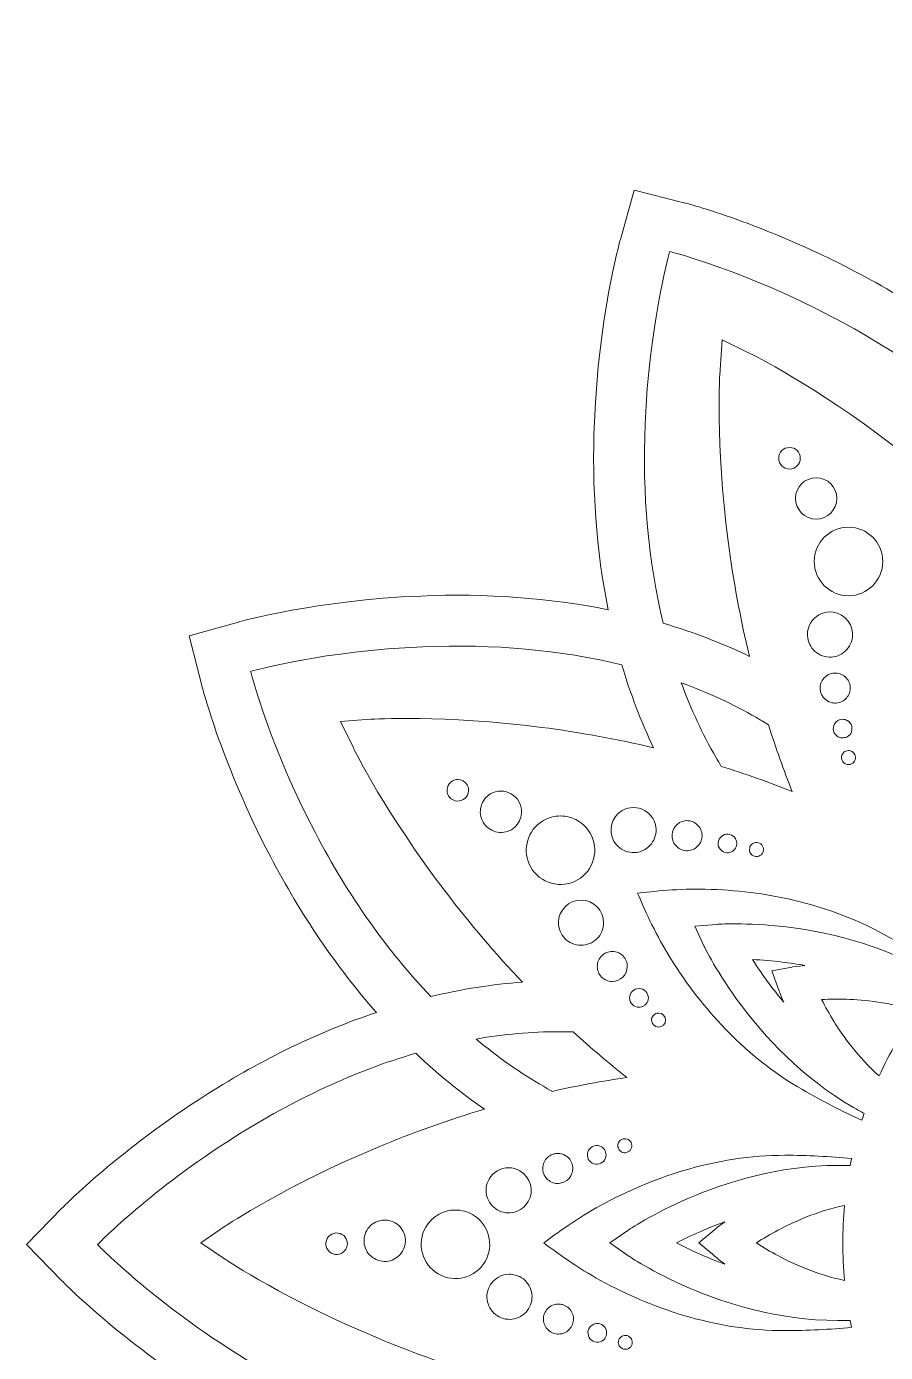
# Model space of a CAD drawing. Header units: millimetres. Extents: x -17 to 2094, y -143 to 314.
# Drawn here: x 673.5 to 833.4, y 65.6 to 312.4 of the extents above; entities that cross this region are included whole.
import ezdxf

# ---------------------------------------------------------------- set-up
doc = ezdxf.new("R2010")
doc.units = ezdxf.units.MM
doc.header["$MEASUREMENT"] = 0
doc.layers.add('Layer 4', color=7, linetype='Continuous')

msp = doc.modelspace()

# ---------------------------------------------------------------- linework, layer by layer
at = {"layer": 'Layer 4', "lineweight": 0}
for points, knots in [([(1119.84, 92.85), (1119.84, 92.85), (1119.84, 92.85), (1119.84, 92.85), (1119.42, 93.28), (1109.24, 103.64), (1092.89, 114.01), (1082.54, 120.56), (1071.92, 125.69), (1061.3, 129.27), (1068.68, 137.65), (1075.29, 147.38), (1080.95, 158.2), (1089.93, 175.35), (1093.57, 189.41), (1093.72, 190), (1093.72, 190), (1096.08, 199.25), (1096.08, 199.25), (1096.08, 199.25), (1086.89, 201.83), (1086.89, 201.83), (1086.3, 202), (1072.3, 205.88), (1052.96, 206.68), (1040.73, 207.18), (1028.96, 206.32), (1017.98, 204.1), (1020.18, 215.05), (1021.04, 226.79), (1020.54, 238.98), (1019.74, 258.33), (1015.86, 272.32), (1015.69, 272.91), (1015.69, 272.91), (1013.11, 282.1), (1013.11, 282.1), (1013.11, 282.1), (1003.86, 279.74), (1003.86, 279.74), (1003.27, 279.59), (989.2, 275.95), (972.06, 266.97), (961.21, 261.29), (951.45, 254.66), (943.05, 247.25), (939.48, 257.83), (934.35, 268.42), (927.82, 278.74), (917.46, 295.08), (907.1, 305.27), (906.66, 305.69), (906.66, 305.69), (899.83, 312.36), (899.83, 312.36), (899.83, 312.36), (893, 305.69), (893, 305.69), (892.56, 305.27), (882.2, 295.08), (871.84, 278.74), (865.28, 268.39), (860.15, 257.77), (856.58, 247.15), (848.19, 254.53), (838.46, 261.14), (827.65, 266.8), (810.5, 275.78), (796.44, 279.42), (795.85, 279.57), (795.85, 279.57), (786.6, 281.93), (786.6, 281.93), (786.6, 281.93), (784.01, 272.74), (784.01, 272.74), (783.85, 272.15), (779.97, 258.15), (779.17, 238.81), (778.66, 226.58), (779.53, 214.81), (781.75, 203.83), (770.79, 206.03), (759.06, 206.89), (746.86, 206.38), (727.52, 205.59), (713.52, 201.7), (712.94, 201.54), (712.94, 201.54), (703.75, 198.96), (703.75, 198.96), (703.75, 198.96), (706.11, 189.71), (706.11, 189.71), (706.26, 189.12), (709.89, 175.05), (718.87, 157.9), (724.55, 147.06), (731.19, 137.3), (738.6, 128.89), (728.01, 125.32), (717.42, 120.2), (707.11, 113.67), (690.76, 103.3), (680.58, 92.95), (680.15, 92.51), (680.15, 92.51), (673.49, 85.68), (673.49, 85.68), (673.49, 85.68), (680.15, 78.85), (680.15, 78.85), (680.58, 78.41), (690.76, 68.05), (707.11, 57.69), (717.45, 51.13), (728.08, 46), (738.7, 42.43), (731.32, 34.04), (724.7, 24.31), (719.04, 13.5), (710.06, -3.66), (706.43, -17.71), (706.28, -18.3), (706.28, -18.3), (703.92, -27.56), (703.92, -27.56), (703.92, -27.56), (713.11, -30.14), (713.11, -30.14), (713.7, -30.3), (727.71, -34.19), (747.03, -34.98), (749.25, -35.08), (751.48, -35.12), (753.67, -35.12), (753.67, -35.12), (753.69, -35.12), (753.69, -35.12), (763.55, -35.12), (773.08, -34.21), (782.02, -32.4), (779.82, -43.36), (778.96, -55.09), (779.46, -67.29), (780.26, -86.62), (784.14, -100.63), (784.31, -101.21), (784.31, -101.21), (786.89, -110.4), (786.89, -110.4), (786.89, -110.4), (796.14, -108.04), (796.14, -108.04), (796.73, -107.89), (810.81, -104.25), (827.94, -95.28), (838.79, -89.6), (848.55, -82.96), (856.95, -75.55), (860.52, -86.14), (865.64, -96.73), (872.18, -107.04), (882.54, -123.39), (892.9, -133.57), (893.34, -134), (893.34, -134), (900.17, -140.67), (900.17, -140.67), (900.17, -140.67), (907, -134), (907, -134), (907.44, -133.57), (917.8, -123.39), (928.16, -107.04), (934.71, -96.7), (939.85, -86.07), (943.42, -75.45), (951.8, -82.83), (961.53, -89.45), (972.35, -95.11), (989.51, -104.1), (1003.56, -107.72), (1004.15, -107.87), (1004.15, -107.87), (1013.4, -110.23), (1013.4, -110.23), (1013.4, -110.23), (1015.98, -101.04), (1015.98, -101.04), (1016.15, -100.46), (1020.03, -86.46), (1020.83, -67.12), (1021.33, -54.88), (1020.47, -43.11), (1018.25, -32.13), (1027.16, -33.92), (1036.65, -34.83), (1046.48, -34.83), (1048.68, -34.83), (1050.92, -34.78), (1053.13, -34.69), (1072.48, -33.89), (1086.47, -30.01), (1087.06, -29.84), (1087.06, -29.84), (1096.25, -27.26), (1096.25, -27.26), (1096.25, -27.26), (1093.89, -18.01), (1093.89, -18.01), (1093.74, -17.42), (1090.1, -3.36), (1081.12, 13.79), (1075.44, 24.64), (1068.81, 34.4), (1061.4, 42.8), (1071.98, 46.37), (1082.58, 51.49), (1092.89, 58.03), (1109.22, 68.37), (1119.42, 78.75), (1119.84, 79.18), (1119.84, 79.18), (1126.51, 86.02), (1126.51, 86.02), (1126.51, 86.02), (1119.84, 92.85), (1119.84, 92.85)], [0, 0, 0, 0, 1, 1, 1, 2, 2, 2, 3, 3, 3, 4, 4, 4, 5, 5, 5, 6, 6, 6, 7, 7, 7, 8, 8, 8, 9, 9, 9, 10, 10, 10, 11, 11, 11, 12, 12, 12, 13, 13, 13, 14, 14, 14, 15, 15, 15, 16, 16, 16, 17, 17, 17, 18, 18, 18, 19, 19, 19, 20, 20, 20, 21, 21, 21, 22, 22, 22, 23, 23, 23, 24, 24, 24, 25, 25, 25, 26, 26, 26, 27, 27, 27, 28, 28, 28, 29, 29, 29, 30, 30, 30, 31, 31, 31, 32, 32, 32, 33, 33, 33, 34, 34, 34, 35, 35, 35, 36, 36, 36, 37, 37, 37, 38, 38, 38, 39, 39, 39, 40, 40, 40, 41, 41, 41, 42, 42, 42, 43, 43, 43, 44, 44, 44, 45, 45, 45, 46, 46, 46, 47, 47, 47, 48, 48, 48, 49, 49, 49, 50, 50, 50, 51, 51, 51, 52, 52, 52, 53, 53, 53, 54, 54, 54, 55, 55, 55, 56, 56, 56, 57, 57, 57, 58, 58, 58, 59, 59, 59, 60, 60, 60, 61, 61, 61, 62, 62, 62, 63, 63, 63, 64, 64, 64, 65, 65, 65, 66, 66, 66, 67, 67, 67, 68, 68, 68, 69, 69, 69, 70, 70, 70, 71, 71, 71, 72, 72, 72, 73, 73, 73, 74, 74, 74, 75, 75, 75, 76, 76, 76, 76]), ([(788.62, 238.42), (789.37, 256.66), (792.97, 269.63), (793.12, 270.18), (793.12, 270.18), (793.21, 270.48), (793.21, 270.48), (793.21, 270.48), (793.51, 270.4), (793.51, 270.4), (794.06, 270.26), (807.08, 266.89), (823.26, 258.42), (834.93, 252.31), (845.16, 245.11), (853.65, 237.01), (852.33, 231.5), (851.44, 225.98), (851.03, 220.59), (845.88, 225.45), (840.45, 230.08), (834.86, 234.34), (820, 245.69), (808.48, 251.35), (808, 251.58), (808, 251.58), (802.96, 254.04), (802.96, 254.04), (802.96, 254.04), (802.57, 248.45), (802.57, 248.45), (802.53, 247.91), (801.68, 235.11), (804.07, 216.56), (805, 209.36), (806.33, 202.16), (808.03, 195.14), (803.01, 197.57), (797.62, 199.64), (791.99, 201.3), (789.21, 212.73), (788.08, 225.22), (788.62, 238.42)], [0, 0, 0, 0, 1, 1, 1, 2, 2, 2, 3, 3, 3, 4, 4, 4, 5, 5, 5, 6, 6, 6, 7, 7, 7, 8, 8, 8, 9, 9, 9, 10, 10, 10, 11, 11, 11, 12, 12, 12, 13, 13, 13, 14, 14, 14, 14]), ([(815.49, 230.01), (814.38, 230.01), (813.48, 230.91), (813.48, 232.02), (813.48, 233.12), (814.38, 234.02), (815.49, 234.02), (816.59, 234.02), (817.49, 233.12), (817.49, 232.02), (817.49, 230.91), (816.59, 230.01), (815.49, 230.01)], [0, 0, 0, 0, 1, 1, 1, 2, 2, 2, 3, 3, 3, 4, 4, 4, 4]), ([(820.45, 220.69), (818.33, 220.69), (816.6, 222.42), (816.6, 224.54), (816.6, 226.66), (818.33, 228.39), (820.45, 228.39), (822.57, 228.39), (824.3, 226.66), (824.3, 224.54), (824.3, 222.42), (822.57, 220.69), (820.45, 220.69)], [0, 0, 0, 0, 1, 1, 1, 2, 2, 2, 3, 3, 3, 4, 4, 4, 4]), ([(826.46, 206.43), (822.95, 206.43), (820.09, 209.29), (820.09, 212.81), (820.09, 216.33), (822.95, 219.19), (826.46, 219.19), (829.98, 219.19), (832.84, 216.33), (832.84, 212.81), (832.84, 209.29), (829.98, 206.43), (826.46, 206.43)], [0, 0, 0, 0, 1, 1, 1, 2, 2, 2, 3, 3, 3, 4, 4, 4, 4]), ([(820.9, 195.59), (819.93, 196.16), (819.24, 197.07), (818.96, 198.16), (818.68, 199.25), (818.84, 200.38), (819.41, 201.35), (820.16, 202.62), (821.55, 203.41), (823.04, 203.41), (823.78, 203.41), (824.51, 203.21), (825.16, 202.83), (827.15, 201.66), (827.82, 199.08), (826.65, 197.08), (826.08, 196.12), (825.17, 195.43), (824.08, 195.15), (822.99, 194.87), (821.86, 195.03), (820.9, 195.59)], [0, 0, 0, 0, 1, 1, 1, 2, 2, 2, 3, 3, 3, 4, 4, 4, 5, 5, 5, 6, 6, 6, 7, 7, 7, 7]), ([(727.25, 162.29), (718.79, 178.47), (715.41, 191.5), (715.27, 192.04), (715.27, 192.04), (715.2, 192.35), (715.2, 192.35), (715.2, 192.35), (715.5, 192.43), (715.5, 192.43), (716.04, 192.58), (728.99, 196.18), (747.25, 196.93), (760.42, 197.47), (772.87, 196.35), (784.28, 193.58), (785.88, 188.17), (787.86, 182.98), (790.19, 178.12), (783.33, 179.75), (776.34, 181.03), (769.4, 181.93), (750.88, 184.32), (738.05, 183.46), (737.51, 183.43), (737.51, 183.43), (731.93, 183.04), (731.93, 183.04), (731.93, 183.04), (734.38, 178), (734.38, 178), (734.62, 177.52), (740.28, 165.99), (751.62, 151.14), (756.04, 145.35), (760.81, 139.76), (765.8, 134.52), (760.21, 134.12), (754.48, 133.22), (748.74, 131.83), (740.61, 140.34), (733.38, 150.59), (727.25, 162.29)], [0, 0, 0, 0, 1, 1, 1, 2, 2, 2, 3, 3, 3, 4, 4, 4, 5, 5, 5, 6, 6, 6, 7, 7, 7, 8, 8, 8, 9, 9, 9, 10, 10, 10, 11, 11, 11, 12, 12, 12, 13, 13, 13, 14, 14, 14, 14]), ([(811.57, 182.42), (812.92, 178.13), (814.41, 173.95), (816, 169.99), (811.76, 171.69), (807.32, 173.26), (802.79, 174.67), (802.41, 175.31), (802.09, 175.84), (801.79, 176.36), (799.31, 180.66), (797.14, 185.33), (795.34, 190.25), (800.29, 188.44), (804.99, 186.26), (809.32, 183.76), (810, 183.37), (810.72, 182.94), (811.57, 182.42)], [0, 0, 0, 0, 1, 1, 1, 2, 2, 2, 3, 3, 3, 4, 4, 4, 5, 5, 5, 6, 6, 6, 6]), ([(821.58, 190.66), (821.96, 191.31), (822.57, 191.76), (823.29, 191.95), (824.01, 192.14), (824.77, 192.03), (825.41, 191.65), (826.05, 191.28), (826.51, 190.67), (826.7, 189.95), (826.88, 189.22), (826.78, 188.47), (826.4, 187.83), (826.02, 187.19), (825.42, 186.73), (824.69, 186.54), (823.97, 186.35), (823.22, 186.46), (822.57, 186.84), (821.25, 187.62), (820.8, 189.34), (821.58, 190.66)], [0, 0, 0, 0, 1, 1, 1, 2, 2, 2, 3, 3, 3, 4, 4, 4, 5, 5, 5, 6, 6, 6, 7, 7, 7, 7]), ([(823.87, 182.58), (824.19, 183.11), (824.76, 183.44), (825.38, 183.44), (825.69, 183.44), (825.99, 183.35), (826.26, 183.2), (826.66, 182.96), (826.94, 182.58), (827.06, 182.13), (827.18, 181.68), (827.11, 181.21), (826.88, 180.81), (826.67, 180.46), (826.35, 180.2), (825.96, 180.06), (825.8, 180.04), (825.63, 180), (825.46, 179.96), (825.12, 179.94), (824.78, 180.02), (824.49, 180.2), (824.09, 180.43), (823.81, 180.81), (823.69, 181.26), (823.57, 181.71), (823.64, 182.18), (823.87, 182.58)], [0, 0, 0, 0, 1, 1, 1, 2, 2, 2, 3, 3, 3, 4, 4, 4, 5, 5, 5, 6, 6, 6, 7, 7, 7, 8, 8, 8, 9, 9, 9, 9]), ([(825.34, 176.97), (825.48, 177.21), (825.71, 177.41), (825.98, 177.51), (826.14, 177.54), (826.3, 177.57), (826.45, 177.61), (826.69, 177.61), (826.92, 177.55), (827.13, 177.43), (827.43, 177.25), (827.64, 176.97), (827.73, 176.63), (827.81, 176.29), (827.76, 175.94), (827.59, 175.64), (827.41, 175.34), (827.13, 175.13), (826.79, 175.04), (826.45, 174.95), (826.1, 175), (825.8, 175.18), (825.5, 175.36), (825.29, 175.64), (825.2, 175.98), (825.11, 176.32), (825.16, 176.67), (825.34, 176.97)], [0, 0, 0, 0, 1, 1, 1, 2, 2, 2, 3, 3, 3, 4, 4, 4, 5, 5, 5, 6, 6, 6, 7, 7, 7, 8, 8, 8, 9, 9, 9, 9]), ([(755.69, 169.7), (755.55, 169.18), (755.22, 168.75), (754.76, 168.48), (754.3, 168.22), (753.76, 168.15), (753.24, 168.28), (752.72, 168.42), (752.29, 168.75), (752.02, 169.22), (751.75, 169.68), (751.68, 170.22), (751.82, 170.74), (751.96, 171.26), (752.29, 171.69), (752.75, 171.96), (753.06, 172.13), (753.4, 172.22), (753.75, 172.22), (754.47, 172.22), (755.14, 171.84), (755.49, 171.22), (755.76, 170.76), (755.83, 170.22), (755.69, 169.7)], [0, 0, 0, 0, 1, 1, 1, 2, 2, 2, 3, 3, 3, 4, 4, 4, 5, 5, 5, 6, 6, 6, 7, 7, 7, 8, 8, 8, 8]), ([(763.72, 162.89), (762.83, 162.38), (761.79, 162.24), (760.8, 162.51), (759.8, 162.78), (758.97, 163.41), (758.46, 164.3), (757.95, 165.19), (757.81, 166.23), (758.08, 167.22), (758.34, 168.22), (758.98, 169.05), (759.87, 169.56), (760.45, 169.9), (761.12, 170.07), (761.79, 170.07), (763.16, 170.07), (764.44, 169.34), (765.13, 168.15), (766.19, 166.31), (765.56, 163.95), (763.72, 162.89)], [0, 0, 0, 0, 1, 1, 1, 2, 2, 2, 3, 3, 3, 4, 4, 4, 5, 5, 5, 6, 6, 6, 7, 7, 7, 7]), ([(779.02, 157.42), (778.58, 155.78), (777.53, 154.4), (776.05, 153.55), (774.58, 152.7), (772.86, 152.48), (771.22, 152.92), (769.57, 153.36), (768.19, 154.41), (767.34, 155.89), (766.49, 157.36), (766.27, 159.08), (766.71, 160.72), (767.15, 162.37), (768.2, 163.75), (769.68, 164.6), (770.66, 165.16), (771.75, 165.45), (772.85, 165.45), (773.4, 165.45), (773.96, 165.38), (774.51, 165.23), (776.16, 164.79), (777.54, 163.73), (778.39, 162.26), (779.24, 160.79), (779.46, 159.07), (779.02, 157.42)], [0, 0, 0, 0, 1, 1, 1, 2, 2, 2, 3, 3, 3, 4, 4, 4, 5, 5, 5, 6, 6, 6, 7, 7, 7, 8, 8, 8, 9, 9, 9, 9]), ([(790.51, 161.74), (790.22, 160.65), (789.52, 159.75), (788.55, 159.19), (787.58, 158.63), (786.45, 158.48), (785.37, 158.77), (784.28, 159.06), (783.38, 159.75), (782.82, 160.72), (781.66, 162.73), (782.35, 165.3), (784.35, 166.46), (785.01, 166.84), (785.74, 167.02), (786.45, 167.02), (787.9, 167.02), (789.32, 166.27), (790.09, 164.92), (790.65, 163.95), (790.8, 162.82), (790.51, 161.74)], [0, 0, 0, 0, 1, 1, 1, 2, 2, 2, 3, 3, 3, 4, 4, 4, 5, 5, 5, 6, 6, 6, 7, 7, 7, 7]), ([(796.41, 164.57), (796.65, 164.57), (796.9, 164.54), (797.14, 164.47), (797.86, 164.28), (798.46, 163.82), (798.84, 163.17), (799.21, 162.53), (799.31, 161.77), (799.11, 161.05), (798.92, 160.33), (798.46, 159.73), (797.81, 159.35), (797.17, 158.98), (796.41, 158.88), (795.69, 159.08), (794.97, 159.27), (794.37, 159.73), (793.99, 160.38), (793.22, 161.71), (793.68, 163.43), (795.02, 164.2), (795.44, 164.44), (795.92, 164.57), (796.41, 164.57)], [0, 0, 0, 0, 1, 1, 1, 2, 2, 2, 3, 3, 3, 4, 4, 4, 5, 5, 5, 6, 6, 6, 7, 7, 7, 8, 8, 8, 8]), ([(805.69, 160.22), (805.64, 160.06), (805.61, 159.89), (805.58, 159.73), (805.44, 159.34), (805.17, 159.02), (804.82, 158.82), (804.42, 158.59), (803.95, 158.53), (803.5, 158.65), (803.05, 158.77), (802.68, 159.06), (802.44, 159.46), (802.21, 159.86), (802.15, 160.33), (802.27, 160.78), (802.39, 161.23), (802.68, 161.6), (803.08, 161.84), (803.48, 162.07), (803.96, 162.13), (804.4, 162.01), (804.85, 161.89), (805.23, 161.6), (805.46, 161.2), (805.63, 160.9), (805.71, 160.57), (805.69, 160.22)], [0, 0, 0, 0, 1, 1, 1, 2, 2, 2, 3, 3, 3, 4, 4, 4, 5, 5, 5, 6, 6, 6, 7, 7, 7, 8, 8, 8, 9, 9, 9, 9]), ([(809.99, 158.06), (809.69, 157.89), (809.33, 157.85), (809, 157.94), (808.66, 158.03), (808.38, 158.24), (808.2, 158.54), (808.09, 158.75), (808.03, 158.98), (808.03, 159.22), (808.07, 159.37), (808.11, 159.53), (808.13, 159.69), (808.24, 159.96), (808.43, 160.18), (808.68, 160.32), (808.98, 160.5), (809.34, 160.54), (809.67, 160.45), (810.01, 160.36), (810.29, 160.15), (810.46, 159.85), (810.82, 159.22), (810.61, 158.42), (809.99, 158.06)], [0, 0, 0, 0, 1, 1, 1, 2, 2, 2, 3, 3, 3, 4, 4, 4, 5, 5, 5, 6, 6, 6, 7, 7, 7, 8, 8, 8, 8]), ([(799.82, 151.82), (805.49, 151.69), (811.02, 151.01), (816.25, 149.78), (822.74, 148.26), (828.78, 145.9), (834.21, 142.76), (837.85, 140.66), (841.37, 138.39), (844.67, 136.01), (844.38, 135.69), (844.08, 135.36), (843.8, 135.03), (843.12, 135.44), (842.46, 135.83), (841.81, 136.2), (832.13, 141.79), (821.82, 143.96), (814.87, 144.79), (807.35, 145.69), (802.1, 145.28), (801.88, 145.26), (801.88, 145.26), (797.84, 144.93), (797.84, 144.93), (797.84, 144.93), (799.57, 141.26), (799.57, 141.26), (799.67, 141.06), (801.92, 136.32), (806.47, 130.24), (810.67, 124.64), (817.7, 116.8), (827.38, 111.2), (828.02, 110.83), (828.7, 110.45), (829.38, 110.08), (829.24, 109.66), (829.1, 109.25), (828.97, 108.83), (825.26, 110.5), (821.54, 112.4), (817.9, 114.51), (812.47, 117.64), (807.4, 121.69), (802.84, 126.56), (799.16, 130.47), (795.8, 134.91), (792.85, 139.76), (790.39, 143.81), (788.3, 148.47), (787.21, 151.06), (790.01, 151.41), (795.08, 151.93), (799.82, 151.82)], [0, 0, 0, 0, 1, 1, 1, 2, 2, 2, 3, 3, 3, 4, 4, 4, 5, 5, 5, 6, 6, 6, 7, 7, 7, 8, 8, 8, 9, 9, 9, 10, 10, 10, 11, 11, 11, 12, 12, 12, 13, 13, 13, 14, 14, 14, 15, 15, 15, 16, 16, 16, 17, 17, 17, 18, 18, 18, 18]), ([(779.63, 142.59), (778.84, 141.81), (777.79, 141.38), (776.68, 141.38), (776.68, 141.38), (776.65, 141.38), (776.65, 141.38), (775.53, 141.39), (774.48, 141.84), (773.69, 142.64), (772.91, 143.44), (772.48, 144.5), (772.49, 145.62), (772.51, 147.91), (774.39, 149.78), (776.69, 149.78), (776.69, 149.78), (776.72, 149.78), (776.72, 149.78), (779.04, 149.76), (780.91, 147.86), (780.89, 145.55), (780.88, 144.43), (780.43, 143.38), (779.63, 142.59)], [0, 0, 0, 0, 1, 1, 1, 2, 2, 2, 3, 3, 3, 4, 4, 4, 5, 5, 5, 6, 6, 6, 7, 7, 7, 8, 8, 8, 8]), ([(782.51, 140.23), (782.51, 140.23), (782.53, 140.23), (782.53, 140.23), (783.28, 140.22), (783.97, 139.92), (784.5, 139.39), (785.02, 138.86), (785.31, 138.15), (785.3, 137.41), (785.29, 135.88), (784.04, 134.64), (782.51, 134.64), (782.51, 134.64), (782.48, 134.64), (782.48, 134.64), (781.74, 134.64), (781.04, 134.94), (780.51, 135.47), (779.99, 136.01), (779.71, 136.71), (779.71, 137.46), (779.72, 138.2), (780.01, 138.9), (780.55, 139.42), (781.07, 139.94), (781.77, 140.23), (782.51, 140.23)], [0, 0, 0, 0, 1, 1, 1, 2, 2, 2, 3, 3, 3, 4, 4, 4, 5, 5, 5, 6, 6, 6, 7, 7, 7, 8, 8, 8, 9, 9, 9, 9]), ([(813.49, 133.05), (813.49, 133.05), (813.49, 133.05), (813.49, 133.05), (813.51, 133.01), (813.81, 132.16), (814.42, 130.8), (813.5, 131.89), (812.61, 133.01), (811.76, 134.14), (810.64, 135.64), (809.57, 137.18), (808.58, 138.73), (810.41, 138.64), (812.28, 138.49), (814.14, 138.26), (815.55, 138.09), (816.96, 137.88), (818.36, 137.63), (816.88, 137.47), (815.99, 137.31), (815.95, 137.31), (815.95, 137.31), (812.21, 136.63), (812.21, 136.63), (812.21, 136.63), (813.49, 133.05), (813.49, 133.05)], [0, 0, 0, 0, 1, 1, 1, 2, 2, 2, 3, 3, 3, 4, 4, 4, 5, 5, 5, 6, 6, 6, 7, 7, 7, 8, 8, 8, 9, 9, 9, 9]), ([(788.81, 130.46), (788.67, 130.36), (788.54, 130.24), (788.42, 130.13), (788.13, 129.93), (787.8, 129.83), (787.46, 129.84), (787, 129.85), (786.57, 130.03), (786.24, 130.36), (785.91, 130.7), (785.73, 131.13), (785.74, 131.6), (785.75, 132.55), (786.53, 133.33), (787.49, 133.33), (787.49, 133.33), (787.49, 133.33), (787.49, 133.33), (788.45, 133.32), (789.23, 132.53), (789.22, 131.57), (789.22, 131.17), (789.07, 130.77), (788.81, 130.46)], [0, 0, 0, 0, 1, 1, 1, 2, 2, 2, 3, 3, 3, 4, 4, 4, 5, 5, 5, 6, 6, 6, 7, 7, 7, 8, 8, 8, 8]), ([(823.74, 127.24), (822.92, 128.56), (822.15, 129.92), (821.46, 131.28), (823.01, 131.37), (824.57, 131.39), (826.11, 131.34), (829.32, 131.23), (834.16, 130.76), (839.13, 129.12), (836.44, 125.33), (834.1, 121.28), (832.17, 117.07), (828.26, 120.55), (825.44, 124.51), (823.74, 127.24)], [0, 0, 0, 0, 1, 1, 1, 2, 2, 2, 3, 3, 3, 4, 4, 4, 5, 5, 5, 5]), ([(789.81, 127.47), (789.82, 127.76), (789.92, 128.04), (790.09, 128.26), (790.22, 128.36), (790.34, 128.47), (790.45, 128.58), (790.65, 128.7), (790.89, 128.76), (791.13, 128.76), (791.85, 128.76), (792.43, 128.17), (792.42, 127.45), (792.42, 126.74), (791.83, 126.15), (791.11, 126.15), (791.11, 126.15), (791.11, 126.15), (791.11, 126.15), (790.39, 126.16), (789.81, 126.75), (789.81, 127.47)], [0, 0, 0, 0, 1, 1, 1, 2, 2, 2, 3, 3, 3, 4, 4, 4, 5, 5, 5, 6, 6, 6, 7, 7, 7, 7]), ([(772.51, 125.3), (773.34, 125.3), (774.23, 125.29), (775.24, 125.26), (778.54, 122.25), (781.9, 119.39), (785.24, 116.77), (780.69, 116.12), (776.02, 115.25), (771.35, 114.19), (770.73, 114.54), (770.19, 114.84), (769.69, 115.13), (765.39, 117.61), (761.18, 120.57), (757.16, 123.93), (762.35, 124.84), (767.51, 125.3), (772.51, 125.3)], [0, 0, 0, 0, 1, 1, 1, 2, 2, 2, 3, 3, 3, 4, 4, 4, 5, 5, 5, 6, 6, 6, 6]), ([(712.17, 65.68), (696.75, 75.45), (687.32, 85.05), (686.92, 85.45), (686.92, 85.45), (686.71, 85.68), (686.71, 85.68), (686.71, 85.68), (686.93, 85.9), (686.93, 85.9), (687.32, 86.31), (696.75, 95.9), (712.17, 105.68), (723.3, 112.73), (734.66, 117.98), (745.92, 121.29), (749.99, 117.42), (754.3, 113.92), (758.72, 110.88), (752, 108.87), (745.34, 106.49), (738.91, 103.81), (721.66, 96.61), (711, 89.46), (710.55, 89.16), (710.55, 89.16), (705.91, 86.03), (705.91, 86.03), (705.91, 86.03), (710.55, 82.9), (710.55, 82.9), (711, 82.6), (721.66, 75.45), (738.91, 68.25), (745.64, 65.45), (752.56, 62.99), (759.51, 60.95), (754.85, 57.8), (750.31, 54.13), (746.01, 50.04), (734.72, 53.34), (723.34, 58.61), (712.17, 65.68)], [0, 0, 0, 0, 1, 1, 1, 2, 2, 2, 3, 3, 3, 4, 4, 4, 5, 5, 5, 6, 6, 6, 7, 7, 7, 8, 8, 8, 9, 9, 9, 10, 10, 10, 11, 11, 11, 12, 12, 12, 13, 13, 13, 14, 14, 14, 14]), ([(778.1, 103.24), (778.1, 103.24), (778.1, 103.24), (778.1, 103.24), (778.33, 103.64), (778.71, 103.93), (779.16, 104.05), (779.61, 104.17), (780.08, 104.11), (780.48, 103.88), (780.78, 103.71), (781.01, 103.45), (781.17, 103.15), (781.21, 102.98), (781.26, 102.82), (781.32, 102.66), (781.39, 102.26), (781.32, 101.85), (781.12, 101.5), (780.89, 101.1), (780.51, 100.81), (780.06, 100.69), (779.61, 100.57), (779.14, 100.63), (778.74, 100.86), (777.91, 101.34), (777.62, 102.41), (778.1, 103.24)], [0, 0, 0, 0, 1, 1, 1, 2, 2, 2, 3, 3, 3, 4, 4, 4, 5, 5, 5, 6, 6, 6, 7, 7, 7, 8, 8, 8, 9, 9, 9, 9]), ([(786.1, 104.41), (786.19, 104.08), (786.14, 103.73), (785.97, 103.42), (785.79, 103.12), (785.51, 102.91), (785.18, 102.82), (784.84, 102.73), (784.49, 102.77), (784.19, 102.95), (783.98, 103.07), (783.81, 103.24), (783.7, 103.45), (783.66, 103.6), (783.61, 103.75), (783.55, 103.9), (783.51, 104.19), (783.57, 104.48), (783.71, 104.73), (784.07, 105.35), (784.87, 105.57), (785.49, 105.21), (785.79, 105.03), (786.01, 104.75), (786.1, 104.41)], [0, 0, 0, 0, 1, 1, 1, 2, 2, 2, 3, 3, 3, 4, 4, 4, 5, 5, 5, 6, 6, 6, 7, 7, 7, 8, 8, 8, 8]), ([(769.66, 99.13), (769.47, 99.85), (769.57, 100.6), (769.94, 101.25), (770.31, 101.9), (770.91, 102.36), (771.64, 102.55), (771.88, 102.61), (772.12, 102.65), (772.37, 102.65), (772.85, 102.65), (773.33, 102.52), (773.76, 102.27), (774.4, 101.9), (774.86, 101.3), (775.06, 100.58), (775.25, 99.85), (775.15, 99.1), (774.78, 98.45), (774.01, 97.12), (772.3, 96.66), (770.96, 97.43), (770.32, 97.8), (769.85, 98.41), (769.66, 99.13)], [0, 0, 0, 0, 1, 1, 1, 2, 2, 2, 3, 3, 3, 4, 4, 4, 5, 5, 5, 6, 6, 6, 7, 7, 7, 8, 8, 8, 8]), ([(824.49, 100.41), (813.31, 100.41), (803.3, 97.13), (796.86, 94.38), (789.88, 91.39), (785.56, 88.42), (785.38, 88.29), (785.38, 88.29), (782.04, 85.98), (782.04, 85.98), (782.04, 85.98), (785.38, 83.67), (785.38, 83.67), (785.56, 83.55), (789.86, 80.58), (796.86, 77.58), (803.3, 74.83), (813.31, 71.55), (824.49, 71.55), (825.23, 71.55), (826, 71.56), (826.79, 71.57), (826.87, 71.15), (826.96, 70.72), (827.05, 70.29), (823, 69.88), (818.82, 69.67), (814.63, 69.67), (808.36, 69.67), (801.94, 70.64), (795.56, 72.57), (790.42, 74.12), (785.29, 76.29), (780.31, 79.02), (776.17, 81.28), (772.02, 84.28), (769.77, 85.98), (772.02, 87.68), (776.15, 90.67), (780.31, 92.95), (785.29, 95.67), (790.42, 97.84), (795.56, 99.39), (801.94, 101.32), (808.36, 102.3), (814.63, 102.3), (818.82, 102.3), (823, 102.09), (827.06, 101.67), (826.97, 101.25), (826.88, 100.82), (826.8, 100.39), (826.01, 100.41), (825.24, 100.41), (824.49, 100.41)], [0, 0, 0, 0, 1, 1, 1, 2, 2, 2, 3, 3, 3, 4, 4, 4, 5, 5, 5, 6, 6, 6, 7, 7, 7, 8, 8, 8, 9, 9, 9, 10, 10, 10, 11, 11, 11, 12, 12, 12, 13, 13, 13, 14, 14, 14, 15, 15, 15, 16, 16, 16, 17, 17, 17, 18, 18, 18, 18]), ([(759.57, 97.88), (760.32, 99.18), (761.72, 99.98), (763.22, 99.98), (763.95, 99.98), (764.67, 99.79), (765.31, 99.42), (767.32, 98.26), (768, 95.69), (766.85, 93.68), (766.29, 92.71), (765.38, 92.02), (764.3, 91.72), (763.21, 91.43), (762.08, 91.58), (761.11, 92.14), (760.14, 92.7), (759.44, 93.61), (759.15, 94.69), (758.86, 95.78), (759.01, 96.91), (759.57, 97.88)], [0, 0, 0, 0, 1, 1, 1, 2, 2, 2, 3, 3, 3, 4, 4, 4, 5, 5, 5, 6, 6, 6, 7, 7, 7, 7]), ([(759.47, 87.39), (759.91, 85.74), (759.69, 84.02), (758.84, 82.55), (757.08, 79.5), (753.17, 78.46), (750.13, 80.22), (748.65, 81.07), (747.6, 82.44), (747.16, 84.09), (746.72, 85.74), (746.94, 87.45), (747.79, 88.93), (748.93, 90.89), (751.05, 92.11), (753.33, 92.11), (754.44, 92.11), (755.54, 91.82), (756.5, 91.26), (757.98, 90.41), (759.03, 89.03), (759.47, 87.39)], [0, 0, 0, 0, 1, 1, 1, 2, 2, 2, 3, 3, 3, 4, 4, 4, 5, 5, 5, 6, 6, 6, 7, 7, 7, 7]), ([(825.72, 79.02), (820.59, 80.08), (816.16, 82.1), (813.32, 83.62), (811.94, 84.35), (810.6, 85.15), (809.32, 85.98), (810.6, 86.82), (811.94, 87.61), (813.32, 88.35), (816.16, 89.87), (820.6, 91.88), (825.73, 92.95), (825.52, 90.64), (825.41, 88.29), (825.41, 85.98), (825.41, 83.67), (825.51, 81.33), (825.72, 79.02)], [0, 0, 0, 0, 1, 1, 1, 2, 2, 2, 3, 3, 3, 4, 4, 4, 5, 5, 5, 6, 6, 6, 6]), ([(743.48, 84.47), (742.97, 83.58), (742.14, 82.95), (741.15, 82.68), (740.15, 82.41), (739.12, 82.55), (738.23, 83.06), (737.34, 83.57), (736.7, 84.41), (736.44, 85.4), (736.17, 86.39), (736.3, 87.43), (736.82, 88.32), (737.33, 89.21), (738.16, 89.85), (739.16, 90.11), (739.49, 90.2), (739.82, 90.24), (740.16, 90.24), (740.83, 90.24), (741.49, 90.07), (742.08, 89.73), (742.96, 89.22), (743.6, 88.39), (743.87, 87.39), (744.13, 86.4), (744, 85.36), (743.48, 84.47)], [0, 0, 0, 0, 1, 1, 1, 2, 2, 2, 3, 3, 3, 4, 4, 4, 5, 5, 5, 6, 6, 6, 7, 7, 7, 8, 8, 8, 9, 9, 9, 9]), ([(801.5, 83.56), (801.5, 83.56), (801.54, 83.53), (801.54, 83.53), (801.63, 83.45), (802.3, 82.88), (803.47, 82.04), (802.13, 82.52), (800.8, 83.04), (799.5, 83.6), (797.77, 84.34), (796.08, 85.14), (794.44, 85.98), (796.08, 86.83), (797.77, 87.63), (799.5, 88.36), (800.8, 88.92), (802.12, 89.44), (803.46, 89.92), (802.3, 89.08), (801.63, 88.52), (801.53, 88.43), (801.53, 88.43), (798.64, 85.98), (798.64, 85.98), (798.64, 85.98), (801.5, 83.56), (801.5, 83.56)], [0, 0, 0, 0, 1, 1, 1, 2, 2, 2, 3, 3, 3, 4, 4, 4, 5, 5, 5, 6, 6, 6, 7, 7, 7, 8, 8, 8, 9, 9, 9, 9]), ([(732.93, 84.83), (732.38, 83.88), (731.15, 83.55), (730.19, 84.1), (729.24, 84.65), (728.91, 85.88), (729.46, 86.84), (729.73, 87.3), (730.16, 87.63), (730.68, 87.77), (731.19, 87.91), (731.73, 87.84), (732.2, 87.57), (732.66, 87.31), (732.99, 86.87), (733.13, 86.36), (733.27, 85.84), (733.2, 85.3), (732.93, 84.83)], [0, 0, 0, 0, 1, 1, 1, 2, 2, 2, 3, 3, 3, 4, 4, 4, 5, 5, 5, 6, 6, 6, 6]), ([(759.33, 77.09), (759.63, 78.17), (760.33, 79.07), (761.3, 79.62), (761.93, 79.98), (762.64, 80.17), (763.36, 80.17), (763.74, 80.17), (764.12, 80.11), (764.49, 80.01), (765.57, 79.71), (766.47, 79.01), (767.03, 78.03), (767.58, 77.06), (767.72, 75.93), (767.42, 74.84), (767.12, 73.76), (766.42, 72.86), (765.44, 72.31), (764.47, 71.76), (763.33, 71.62), (762.25, 71.92), (761.17, 72.22), (760.27, 72.92), (759.72, 73.9), (759.16, 74.87), (759.03, 76), (759.33, 77.09)], [0, 0, 0, 0, 1, 1, 1, 2, 2, 2, 3, 3, 3, 4, 4, 4, 5, 5, 5, 6, 6, 6, 7, 7, 7, 8, 8, 8, 9, 9, 9, 9]), ([(775.18, 71.07), (774.98, 70.35), (774.51, 69.75), (773.86, 69.38), (773.21, 69.02), (772.46, 68.92), (771.74, 69.12), (771.02, 69.32), (770.42, 69.79), (770.05, 70.44), (769.69, 71.09), (769.59, 71.84), (769.79, 72.56), (769.99, 73.28), (770.46, 73.88), (771.11, 74.25), (771.53, 74.49), (772, 74.61), (772.48, 74.61), (772.73, 74.61), (772.99, 74.58), (773.23, 74.51), (773.95, 74.31), (774.55, 73.84), (774.92, 73.19), (775.29, 72.54), (775.38, 71.79), (775.18, 71.07)], [0, 0, 0, 0, 1, 1, 1, 2, 2, 2, 3, 3, 3, 4, 4, 4, 5, 5, 5, 6, 6, 6, 7, 7, 7, 8, 8, 8, 9, 9, 9, 9]), ([(781.43, 68.93), (781.36, 68.77), (781.31, 68.61), (781.26, 68.45), (781.11, 68.14), (780.87, 67.89), (780.57, 67.72), (779.74, 67.25), (778.67, 67.55), (778.2, 68.38), (777.97, 68.78), (777.92, 69.25), (778.04, 69.7), (778.04, 69.7), (778.04, 69.7), (778.04, 69.7), (778.16, 70.15), (778.45, 70.53), (778.86, 70.75), (779.12, 70.9), (779.42, 70.98), (779.71, 70.98), (779.87, 70.98), (780.03, 70.96), (780.18, 70.92), (780.63, 70.79), (781, 70.5), (781.23, 70.1), (781.43, 69.75), (781.5, 69.33), (781.43, 68.93)], [0, 0, 0, 0, 1, 1, 1, 2, 2, 2, 3, 3, 3, 4, 4, 4, 5, 5, 5, 6, 6, 6, 7, 7, 7, 8, 8, 8, 9, 9, 9, 10, 10, 10, 10]), ([(785.57, 66.35), (785.27, 66.18), (784.92, 66.14), (784.58, 66.23), (784.25, 66.32), (783.97, 66.54), (783.79, 66.84), (783.65, 67.09), (783.6, 67.38), (783.64, 67.67), (783.7, 67.82), (783.75, 67.97), (783.79, 68.12), (783.91, 68.33), (784.08, 68.5), (784.29, 68.62), (784.59, 68.79), (784.94, 68.83), (785.28, 68.74), (785.61, 68.65), (785.89, 68.43), (786.07, 68.13), (786.24, 67.83), (786.28, 67.47), (786.19, 67.14), (786.09, 66.8), (785.88, 66.52), (785.57, 66.35)], [0, 0, 0, 0, 1, 1, 1, 2, 2, 2, 3, 3, 3, 4, 4, 4, 5, 5, 5, 6, 6, 6, 7, 7, 7, 8, 8, 8, 9, 9, 9, 9])]:
    msp.add_open_spline(points, degree=3, knots=knots, dxfattribs=at)

doc.saveas('drawing.dxf')
